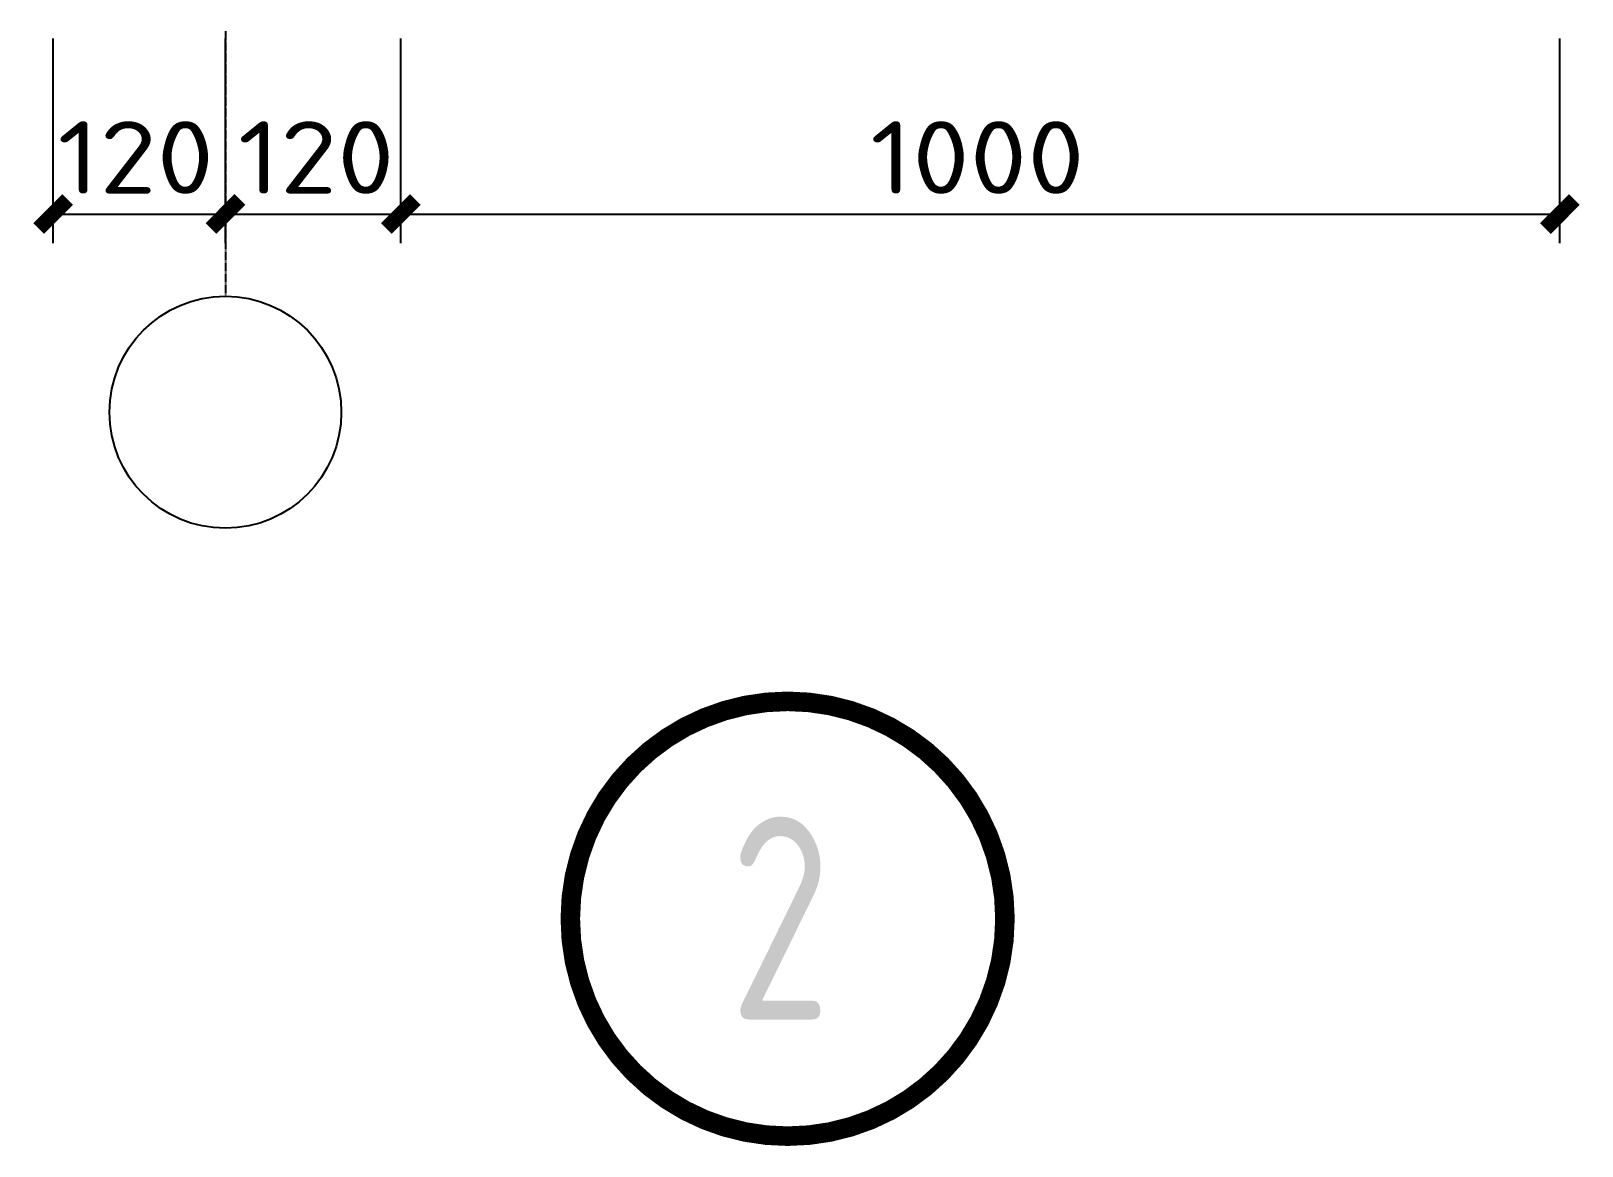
# Model space of a CAD drawing. Extents: x -165130 to 255370, y -346822 to 187778.
# Drawn here: x -93527 to -88174, y -277239 to -273393 of the extents above; entities that cross this region are included whole.
import ezdxf
from ezdxf.enums import TextEntityAlignment as Align

# ---------------------------------------------------------------- set-up
doc = ezdxf.new("R2010")
doc.units = 0
doc.header["$MEASUREMENT"] = 0
doc.linetypes.add('2', pattern=[38.000001, 30.000001, -3, 2, -3])
for name, color, linetype in [('中文', 2, 'CONTINUOUS'), ('尺寸线及数字', 253, 'CONTINUOUS'), ('层15012', 7, 'CONTINUOUS'), ('轴线__点划线', 94, '2'), ('轴线__轴线号和轴圈', 94, 'CONTINUOUS')]:
    doc.layers.add(name, color=color, linetype=linetype)
doc.styles.get("Standard").update_dxf_attribs({"font": 'TSSDENG', "height": 3, "bigfont": 'TSSDCHN'})

msp = doc.modelspace()

# ---------------------------------------------------------------- linework, layer by layer
at = {"layer": '尺寸线及数字'}
for p, q in [((-93450.335, -274124.616, -625.1), (-93450.335, -273419.459, -625.1)), ((-92855.791, -274124.616, -625.1), (-92855.791, -273419.459, -625.1)), ((-92250.335, -274124.616, -625.1), (-92250.335, -273419.459, -625.1)), ((-88250.323, -274124.616, -625.1), (-88250.323, -273419.459, -625.1)), ((-93450.335, -274024.623, -625.1), (-92855.791, -274024.623, -625.1)), ((-92855.791, -274024.623, -625.1), (-92250.335, -274024.623, -625.1)), ((-92250.335, -274024.623, -625.1), (-88250.323, -274024.623, -625.1))]:
    msp.add_line(p, q, dxfattribs=at)
at = {"layer": '尺寸线及数字', "const_width": 52.5, "elevation": -625.1}
for points in [[(-93500.359, -274074.629), (-93400.347, -273974.616)], [(-92905.779, -274074.629), (-92805.767, -273974.616)], [(-92300.359, -274074.629), (-92200.347, -273974.616)], [(-88300.31, -274074.629), (-88200.298, -273974.616)]]:
    msp.add_lwpolyline(points, dxfattribs=at)
at = {"layer": '层15012', "const_width": 67.493, "elevation": -625.1}
msp.add_lwpolyline([(-90165.459, -276455.586, 1), (-91665.459, -276455.586, 1), (-90165.459, -276455.586, 1)], format="xyb", dxfattribs=at)
at = {"layer": '轴线__点划线'}
msp.add_line((-92855.791, -273393.403, -625.1), (-92855.791, -274308.399, -625.1), dxfattribs=at)
at = {"layer": '轴线__轴线号和轴圈'}
msp.add_circle((-92855.791, -274708.412, -625.1), 400, dxfattribs=at)

# ---------------------------------------------------------------- texts
at = {"layer": '中文', "color": 1, "width": 0.928636}
msp.add_text('2', height=700, dxfattribs=at).set_placement((-91115.484, -276803.303, -625.1), (-90765.459, -276803.303, -625.1), align=Align.FIT)
at = {"layer": '尺寸线及数字'}
for s, width, p, p2 in [('120', 1.12323, (-93435.027, -273954.621, -625.1), (-92895.013, -273954.621, -625.1)), ('120', 1.12323, (-92812.139, -273954.621, -625.1), (-92272.124, -273954.621, -625.1)), ('1000', 1.099432, (-90630.328, -273954.621, -625.1), (-89890.325, -273954.621, -625.1))]:
    msp.add_text(s, height=250, dxfattribs=dict(at, width=width)).set_placement(p, p2, align=Align.FIT)

doc.saveas('drawing.dxf')
